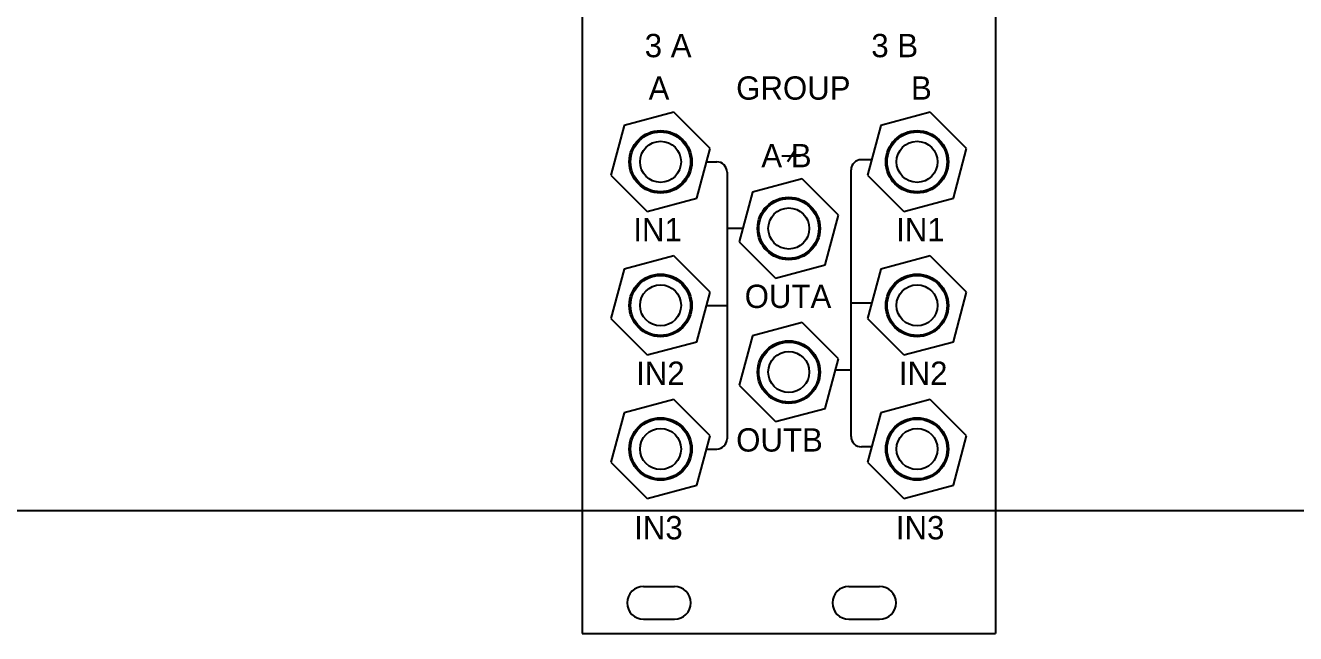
# Model space of a CAD drawing. Extents: x -1423 to 1501, y 0 to 128.
# Drawn here: x -54.2 to 69.5, y 0 to 59.3 of the extents above; entities that cross this region are included whole.
import ezdxf

# ---------------------------------------------------------------- set-up
doc = ezdxf.new("R2010")
doc.units = 0
for name, color, linetype in [('DXF_662_VCA_PANEL_1_0_MOD0', 7, 'CONTINUOUS'), ('DXF_662_VCA_PANEL_1_0_MOD1', 7, 'CONTINUOUS'), ('DXF_662_VCA_PANEL_1_0_MOD2', 7, 'CONTINUOUS'), ('LAYER1', 7, 'CONTINUOUS')]:
    doc.layers.add(name, color=color, linetype=linetype)
doc.styles.add('TEXT712761', font='txt', dxfattribs={"height": 0.2})
doc.styles.add('TEXT712770', font='txt', dxfattribs={"height": 0.2})
doc.styles.add('TEXT712773', font='txt', dxfattribs={"height": 0.2})
doc.styles.add('TEXT712776', font='txt', dxfattribs={"height": 0.2})
doc.styles.add('TEXT712785', font='txt', dxfattribs={"height": 0.2})
doc.styles.add('TEXT712788', font='txt', dxfattribs={"height": 0.2})
doc.styles.add('TEXT712791', font='txt', dxfattribs={"height": 0.2})
doc.styles.add('TEXT712794', font='txt', dxfattribs={"height": 0.2})
doc.styles.add('TEXT721699', font='txt', dxfattribs={"height": 0.2})
doc.styles.add('TEXT721718', font='txt', dxfattribs={"height": 0.2})
doc.styles.add('TEXT721737', font='txt', dxfattribs={"height": 0.2})
doc.styles.add('TEXT721740', font='txt', dxfattribs={"height": 0.2})
doc.styles.add('TEXT721743', font='txt', dxfattribs={"height": 0.2})
doc.styles.add('TEXT721746', font='txt', dxfattribs={"height": 0.2})

msp = doc.modelspace()

# ---------------------------------------------------------------- linework, layer by layer
at = {"layer": 'DXF_662_VCA_PANEL_1_0_MOD0', "color": 178}
for p, q in [((6, 4.6), (9, 4.6)), ((6, 1.4), (9, 1.4)), ((0, 0), (40.3, 0))]:
    msp.add_line(p, q, dxfattribs=at)
for centre, start, end in [((6, 3), 90, 270), ((9, 3), 270, 90)]:
    msp.add_arc(centre, 1.6, start, end, dxfattribs=at)
at = {"layer": 'DXF_662_VCA_PANEL_1_0_MOD1', "color": 18}
for p, q in [((0, 128.5), (0, 0)), ((40.3, 128.5), (40.3, 0))]:
    msp.add_line(p, q, dxfattribs=at)
at = {"layer": 'DXF_662_VCA_PANEL_1_0_MOD1', "color": 178}
for p, q in [((26, 4.6), (29, 4.6)), ((26, 1.4), (29, 1.4))]:
    msp.add_line(p, q, dxfattribs=at)
for centre, start, end in [((26, 3), 90, 270), ((29, 3), 270, 90)]:
    msp.add_arc(centre, 1.6, start, end, dxfattribs=at)
at = {"layer": 'DXF_662_VCA_PANEL_1_0_MOD2', "color": 6}
msp.add_line((-1422.78, 12), (1500.95, 12), dxfattribs=at)
at = {"layer": 'LAYER1', "color": 18}
for p, q in [((8.94, 50.83), (4.11, 49.54)), ((12.48, 47.29), (8.94, 50.83)), ((33.94, 50.83), (29.11, 49.54)), ((37.48, 47.29), (33.94, 50.83)), ((4.11, 49.54), (2.82, 44.71)), ((29.11, 49.54), (27.82, 44.71)), ((11.19, 42.46), (12.48, 47.29)), ((36.19, 42.46), (37.48, 47.29)), ((2.82, 44.71), (6.36, 41.17)), ((27.82, 44.71), (31.36, 41.17)), ((21.44, 44.33), (16.61, 43.04)), ((24.98, 40.79), (21.44, 44.33)), ((6.36, 41.17), (11.19, 42.46)), ((16.61, 43.04), (15.32, 38.21)), ((31.36, 41.17), (36.19, 42.46)), ((23.69, 35.96), (24.98, 40.79)), ((15.32, 38.21), (18.86, 34.67)), ((8.94, 36.83), (4.11, 35.54)), ((12.48, 33.29), (8.94, 36.83)), ((18.86, 34.67), (23.69, 35.96)), ((33.94, 36.83), (29.11, 35.54)), ((37.48, 33.29), (33.94, 36.83)), ((4.11, 35.54), (2.82, 30.71)), ((29.11, 35.54), (27.82, 30.71)), ((11.19, 28.46), (12.48, 33.29)), ((36.19, 28.46), (37.48, 33.29)), ((2.82, 30.71), (6.36, 27.17)), ((21.44, 30.33), (16.61, 29.04)), ((24.98, 26.79), (21.44, 30.33)), ((27.82, 30.71), (31.36, 27.17)), ((16.61, 29.04), (15.32, 24.21)), ((6.36, 27.17), (11.19, 28.46)), ((31.36, 27.17), (36.19, 28.46)), ((23.69, 21.96), (24.98, 26.79)), ((15.32, 24.21), (18.86, 20.67)), ((8.94, 22.83), (4.11, 21.54)), ((12.48, 19.29), (8.94, 22.83)), ((33.94, 22.83), (29.11, 21.54)), ((37.48, 19.29), (33.94, 22.83)), ((4.11, 21.54), (2.82, 16.71)), ((18.86, 20.67), (23.69, 21.96)), ((29.11, 21.54), (27.82, 16.71)), ((11.19, 14.46), (12.48, 19.29)), ((36.19, 14.46), (37.48, 19.29)), ((2.82, 16.71), (6.36, 13.17)), ((27.82, 16.71), (31.36, 13.17)), ((6.36, 13.17), (11.19, 14.46)), ((31.36, 13.17), (36.19, 14.46))]:
    msp.add_line(p, q, dxfattribs=at)
at = {"layer": 'LAYER1', "color": 7}
for p, q in [((20.8, 47.21), (20.02, 45.99)), ((12.13, 46), (13.13, 46)), ((19.48, 46.59), (21.3, 46.59)), ((28.22, 46.21), (27.22, 46.21)), ((14.13, 45), (14.13, 32)), ((26.22, 32.21), (26.22, 45.21)), ((15.67, 39.5), (14.13, 39.5)), ((28.22, 32.21), (26.22, 32.21)), ((26.22, 19.21), (26.22, 32.21)), ((12.13, 32), (14.13, 32)), ((14.13, 32), (14.13, 19)), ((24.69, 25.71), (26.22, 25.71)), ((12.13, 18), (13.13, 18)), ((28.22, 18.21), (27.22, 18.21)), ((0, 12), (40.3, 12)), ((20.15, 12.05), (20.15, 11.95))]:
    msp.add_line(p, q, dxfattribs=at)
at = {"layer": 'LAYER1', "color": 178}
for centre in [(7.65, 46), (32.65, 46), (20.15, 39.5), (7.65, 32), (20.15, 25.5), (7.65, 18), (32.65, 18)]:
    msp.add_circle(centre, 3.05, dxfattribs=at)
at = {"layer": 'LAYER1', "color": 250}
for centre, radius in [((7.65, 46), 2.92), ((32.65, 46), 2.92), ((7.65, 46), 2), ((32.65, 46), 2), ((20.15, 39.5), 2.92), ((20.15, 39.5), 2), ((7.65, 32), 2.92), ((32.65, 32), 2.92), ((7.65, 32), 2), ((32.65, 32), 2), ((20.15, 25.5), 2.92), ((20.15, 25.5), 2), ((7.65, 18), 2.92), ((7.65, 18), 2), ((32.65, 18), 2.92), ((32.65, 18), 2)]:
    msp.add_circle(centre, radius, dxfattribs=at)
at = {"layer": 'LAYER1', "color": 18}
msp.add_circle((32.65, 32), 3.05, dxfattribs=at)
at = {"layer": 'LAYER1', "color": 7}
for centre, start, end in [((13.13, 45), 360, 90), ((27.22, 45.21), 90, 180), ((13.13, 19), 270, 360), ((27.22, 19.21), 180, 270)]:
    msp.add_arc(centre, 1, start, end, dxfattribs=at)

# ---------------------------------------------------------------- texts
at = {"layer": 'DXF_662_VCA_PANEL_1_0_MOD1', "color": 18}
for s, height, style, p in [('3 A', 2.273, 'TEXT712776', (6.11, 56.2)), ('3 B', 2.273, 'TEXT712794', (28.19, 56.2)), ('A', 2.27, 'TEXT721737', (6.49, 52.06)), ('GROUP', 2.273, 'TEXT721743', (15.02, 52.06)), ('B', 2.27, 'TEXT721740', (32.06, 52.06)), ('A B', 2.273, 'TEXT721746', (17.47, 45.47)), ('IN1', 2.273, 'TEXT712773', (5, 38.25)), ('IN1', 2.273, 'TEXT712791', (30.61, 38.25)), ('OUTA', 2.273, 'TEXT721699', (15.85, 31.75)), ('IN2', 2.273, 'TEXT712770', (5.27, 24.25)), ('IN2', 2.273, 'TEXT712788', (30.88, 24.25)), ('OUTB', 2.273, 'TEXT721718', (15.02, 17.75)), ('IN3', 2.273, 'TEXT712761', (5.08, 9.19)), ('IN3', 2.273, 'TEXT712785', (30.58, 9.19))]:
    msp.add_text(s, height=height, dxfattribs=dict(at, style=style)).set_placement(p)

doc.saveas('drawing.dxf')
